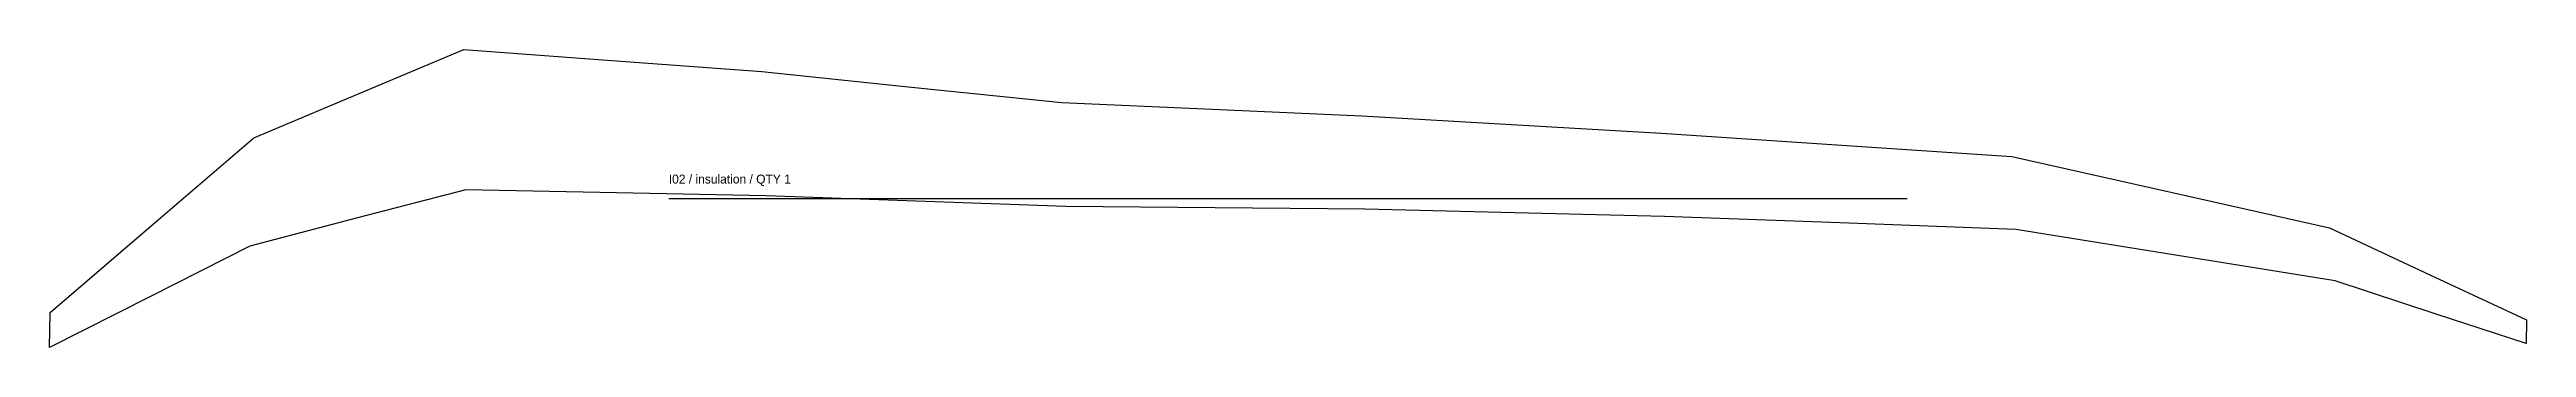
# Model space of a CAD drawing. Header units: millimetres. Extents: x 8 to 2493, y 13 to 313.
import ezdxf

# ---------------------------------------------------------------- set-up
doc = ezdxf.new("R2010")
doc.units = ezdxf.units.MM
for name, color, linetype in [('CUT', 7, 'Continuous'), ('GRAIN', 3, 'Continuous'), ('ID', 7, 'Continuous'), ('SEW', 5, 'Continuous')]:
    doc.layers.add(name, color=color, linetype=linetype)

msp = doc.modelspace()

# ---------------------------------------------------------------- linework, layer by layer
at = {"layer": 'CUT'}
msp.add_lwpolyline([(8.2, 13.2), (8.9, 48.5), (117.1, 141.4), (213.2, 223.9), (318.8, 268.5), (423.8, 312.8), (572.3, 301.7), (722.6, 290.6), (873, 275), (1023.8, 259.3), (1174.3, 252.6), (1324.5, 245.9), (1474.8, 237.2), (1625.1, 228.6), (1801.1, 216.9), (1976.4, 205.3), (2136, 169.4), (2295.3, 133.6), (2395.9, 86.4), (2492.7, 41.1), (2492.5, 17.1), (2402.1, 46.8), (2300.7, 80.2), (2140.6, 106), (1980.6, 131.9), (1804.2, 138.4), (1628.3, 144.9), (1478, 148.6), (1327.6, 152.4), (1177.4, 153.6), (1027.5, 154.8), (877.4, 160.2), (727.1, 165.5), (576.9, 168.7), (425.7, 171.8), (317.2, 143.5), (209.1, 115.2), (109.4, 64.6)], close=True, dxfattribs=at)
at = {"layer": 'GRAIN'}
msp.add_line((629.4, 163), (1871.6, 163), dxfattribs=at)
at = {"layer": 'SEW'}
msp.add_lwpolyline([(8.2, 13.2), (8.9, 48.5), (117.1, 141.4), (213.2, 223.9), (318.8, 268.5), (423.8, 312.8), (572.3, 301.7), (722.6, 290.6), (873, 275), (1023.8, 259.3), (1174.3, 252.6), (1324.5, 245.9), (1474.8, 237.2), (1625.1, 228.6), (1801.1, 216.9), (1976.4, 205.3), (2136, 169.4), (2295.3, 133.6), (2395.9, 86.4), (2492.7, 41.1), (2492.5, 17.1), (2402.1, 46.8), (2300.7, 80.2), (2140.6, 106), (1980.6, 131.9), (1804.2, 138.4), (1628.3, 144.9), (1478, 148.6), (1327.6, 152.4), (1177.4, 153.6), (1027.5, 154.8), (877.4, 160.2), (727.1, 165.5), (576.9, 168.7), (425.7, 171.8), (317.2, 143.5), (209.1, 115.2), (109.4, 64.6)], close=True, dxfattribs=at)

# ---------------------------------------------------------------- texts
at = {"layer": 'ID'}
msp.add_text('I02 / insulation / QTY 1', height=9, dxfattribs=at).set_placement((629.4, 178))

doc.saveas('drawing.dxf')
